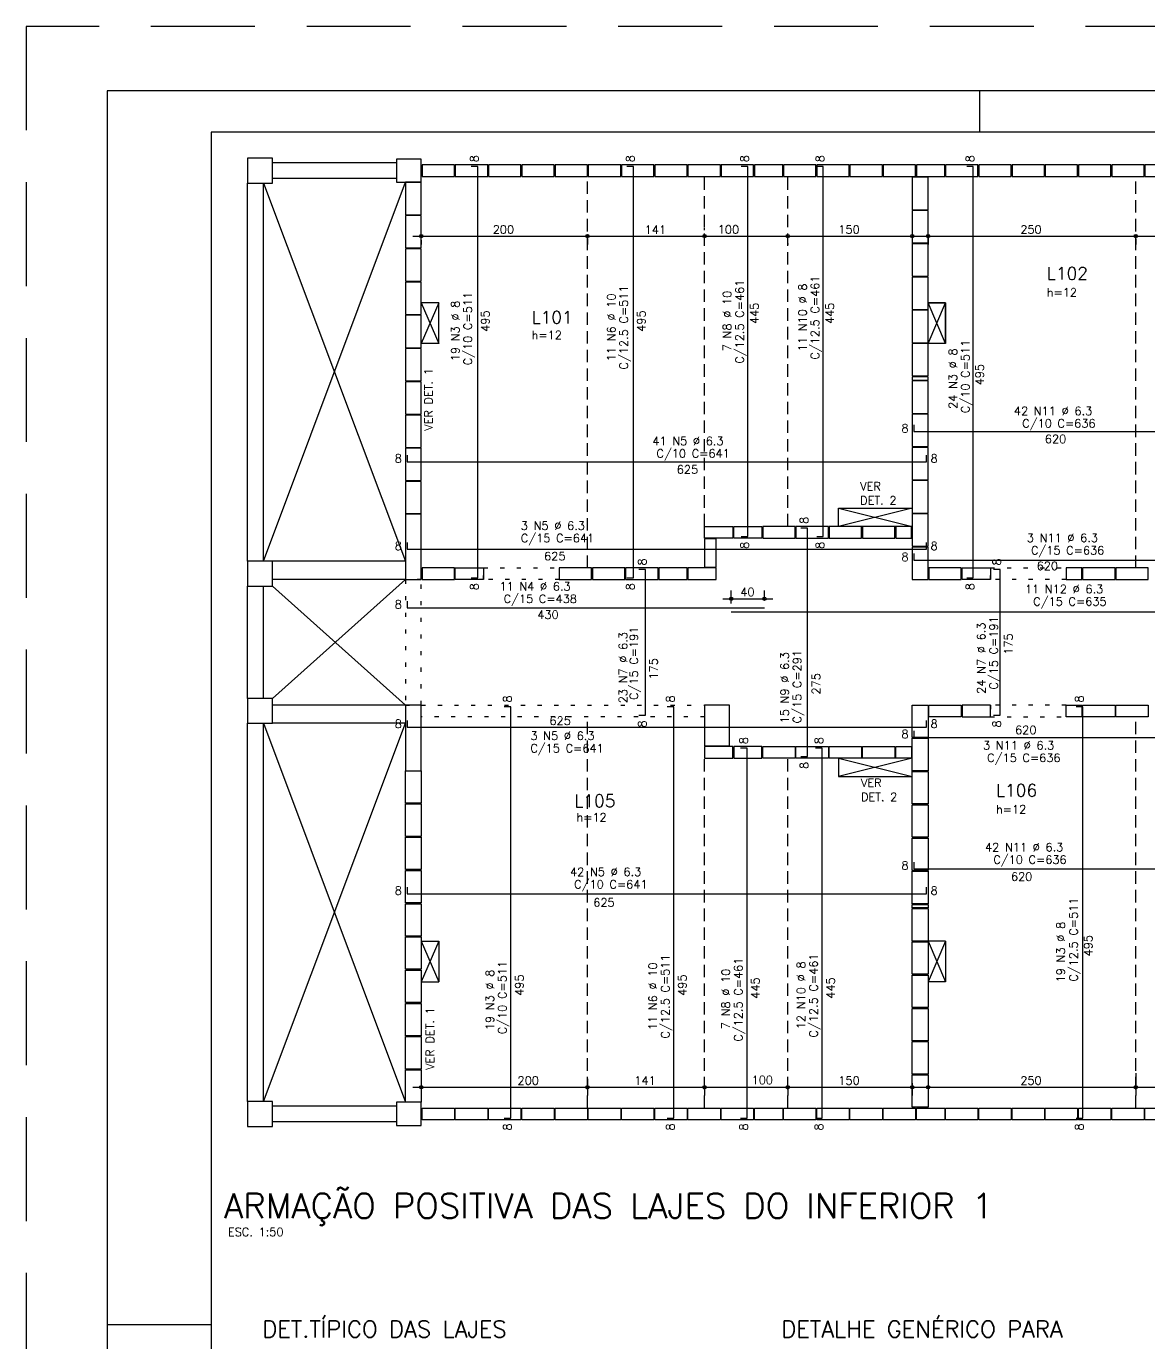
# Model space of a CAD drawing. Extents: x -1.9 to 86, y -1.6 to 60.9.
# Drawn here: x -1.95 to 25.07, y 29.27 to 60.95 of the extents above; entities that cross this region are included whole.
import ezdxf

# ---------------------------------------------------------------- set-up
doc = ezdxf.new("R2010")
doc.units = 0
doc.header["$MEASUREMENT"] = 0
for name, pattern in [('ESTILO_TQS_0001', [0.45, 0.3, -0.15]), ('ESTILO_TQS_0002', [0.4, 0.1, -0.3]), ('HIDDEN', [0.375, 0.25, -0.125])]:
    doc.linetypes.add(name, pattern=pattern)
doc.layers.get('0').update_dxf_attribs({"linetype": 'CONTINUOUS'})
doc.layers.get('Defpoints').update_dxf_attribs({"linetype": 'CONTINUOUS'})
for name, color, linetype in [('ARQ_FOLHA', 7, 'CONTINUOUS'), ('PENA_01', 1, 'CONTINUOUS'), ('PENA_02', 2, 'CONTINUOUS'), ('PENA_03', 3, 'CONTINUOUS'), ('PENA_05', 5, 'CONTINUOUS'), ('PENA_06', 6, 'CONTINUOUS')]:
    doc.layers.add(name, color=color, linetype=linetype)
doc.styles.get("Standard").update_dxf_attribs({"font": 'ROMANS.SHX'})

# ---------------------------------------------------------------- blocks, each defined once
blk = doc.blocks.new('FOLHA A1 - 841 X 594')
at = {"layer": 'ARQ_FOLHA', "color": 1}
for p, q in [((-631, 584), (-631, 594)), ((-816, 297), (-841, 297))]:
    blk.add_line(p, q, dxfattribs=at)
for points in [[(-841, 0), (0, 0), (0, 594), (-841, 594)], [(-816, 10), (-10, 10), (-10, 584), (-816, 584)]]:
    blk.add_lwpolyline(points, close=True, dxfattribs=at)
at = {"layer": 'Defpoints', "color": 8, "linetype": 'HIDDEN', "ltscale": 100}
blk.add_lwpolyline([(-860.5, 609.5), (-860.5, -15.5), (19.5, -15.5), (19.5, 609.5)], close=True, dxfattribs=at)
blk = doc.blocks.new('*U24')
blk.add_blockref('FOLHA A1 - 841 X 594', (0, 0))

msp = doc.modelspace()

# ---------------------------------------------------------------- linework, layer by layer
at = {"layer": 'PENA_01', "linetype": 'ESTILO_TQS_0001'}
for p, q in [((11.557, 47.914), (11.557, 57.334)), ((14.377, 48.914), (14.377, 57.334)), ((16.377, 48.914), (16.377, 57.334)), ((24.757, 47.914), (24.757, 57.334)), ((11.557, 34.914), (11.557, 44.334)), ((24.757, 34.914), (24.757, 44.334)), ((14.377, 34.914), (14.377, 43.334)), ((16.377, 34.914), (16.377, 43.334))]:
    msp.add_line(p, q, dxfattribs=at)
at = {"layer": 'PENA_01', "linetype": 'Continuous'}
for p, q in [((14.377, 56.043), (14.377, 56.098)), ((14.377, 56.043), (14.377, 56.098)), ((7.357, 55.898), (11.757, 55.898)), ((7.557, 55.804), (7.557, 55.698)), ((11.357, 55.898), (14.577, 55.898)), ((11.557, 55.841), (11.557, 55.698)), ((11.557, 55.841), (11.557, 55.698)), ((14.177, 55.898), (16.577, 55.898)), ((16.177, 55.898), (19.577, 55.898)), ((19.377, 55.924), (19.377, 55.698)), ((19.557, 55.898), (24.957, 55.898)), ((19.757, 55.924), (19.757, 55.698)), ((24.557, 55.898), (26.777, 55.898)), ((24.757, 55.833), (24.757, 55.698)), ((24.757, 55.833), (24.757, 55.698)), ((16.377, 55.722), (16.377, 55.698)), ((16.377, 55.722), (16.377, 55.698)), ((7.977, 54.294), (7.557, 54.294)), ((7.557, 54.294), (7.977, 53.314)), ((7.977, 54.294), (7.557, 53.314)), ((7.977, 53.314), (7.977, 54.294)), ((20.177, 53.314), (19.757, 54.294)), ((19.757, 53.314), (20.177, 54.294)), ((20.177, 53.314), (19.757, 54.294)), ((19.757, 53.314), (20.177, 54.294)), ((20.177, 53.314), (19.757, 54.294)), ((19.757, 53.314), (20.177, 54.294)), ((20.177, 54.294), (19.757, 54.294)), ((20.177, 53.314), (20.177, 54.294)), ((7.977, 53.314), (7.557, 53.314)), ((19.377, 49.354), (17.597, 48.914)), ((17.597, 49.354), (19.377, 48.914)), ((15.017, 47.056), (15.017, 47.373)), ((15.817, 47.156), (15.817, 47.373)), ((14.817, 47.173), (16.017, 47.173)), ((19.377, 43.334), (17.597, 42.894)), ((17.597, 43.334), (19.377, 42.894)), ((7.557, 38.934), (7.977, 37.954)), ((7.977, 38.934), (7.557, 37.954)), ((7.977, 38.934), (7.977, 37.954)), ((20.177, 38.934), (19.757, 38.934)), ((19.757, 38.934), (20.177, 37.954)), ((20.177, 38.934), (19.757, 37.954)), ((20.177, 38.934), (20.177, 37.954)), ((20.177, 37.954), (19.757, 37.954)), ((7.557, 35.654), (7.557, 35.218)), ((11.557, 35.615), (11.557, 35.218)), ((11.557, 35.615), (11.557, 35.218)), ((19.377, 35.514), (19.377, 35.218)), ((19.757, 35.534), (19.757, 35.218)), ((24.757, 35.755), (24.757, 35.218)), ((24.757, 35.755), (24.757, 35.218)), ((7.357, 35.418), (11.757, 35.418)), ((11.357, 35.418), (14.577, 35.418)), ((14.177, 35.418), (16.577, 35.418)), ((14.377, 35.417), (14.377, 35.218)), ((14.377, 35.417), (14.377, 35.218)), ((16.177, 35.418), (19.577, 35.418)), ((16.377, 35.385), (16.377, 35.218)), ((16.377, 35.385), (16.377, 35.218)), ((19.557, 35.418), (24.957, 35.418)), ((24.557, 35.418), (26.777, 35.418))]:
    msp.add_line(p, q, dxfattribs=at)
for points in [[(7.577, 57.334), (8.357, 57.334), (8.357, 57.614), (7.577, 57.614), (7.577, 57.334)], [(8.377, 57.334), (9.157, 57.334), (9.157, 57.614), (8.377, 57.614), (8.377, 57.334)], [(9.177, 57.334), (9.957, 57.334), (9.957, 57.614), (9.177, 57.614), (9.177, 57.334)], [(9.977, 57.334), (10.757, 57.334), (10.757, 57.614), (9.977, 57.614), (9.977, 57.334)], [(10.777, 57.334), (11.557, 57.334), (11.557, 57.614), (10.777, 57.614), (10.777, 57.334)], [(11.577, 57.334), (12.357, 57.334), (12.357, 57.614), (11.577, 57.614), (11.577, 57.334)], [(12.377, 57.334), (13.157, 57.334), (13.157, 57.614), (12.377, 57.614), (12.377, 57.334)], [(13.177, 57.334), (13.957, 57.334), (13.957, 57.614), (13.177, 57.614), (13.177, 57.334)], [(13.977, 57.334), (14.757, 57.334), (14.757, 57.614), (13.977, 57.614), (13.977, 57.334)], [(14.777, 57.334), (15.557, 57.334), (15.557, 57.614), (14.777, 57.614), (14.777, 57.334)], [(15.577, 57.334), (16.257, 57.334), (16.257, 57.614), (15.577, 57.614), (15.577, 57.334)], [(16.277, 57.334), (17.057, 57.334), (17.057, 57.614), (16.277, 57.614), (16.277, 57.334)], [(17.077, 57.334), (17.857, 57.334), (17.857, 57.614), (17.077, 57.614), (17.077, 57.334)], [(17.877, 57.334), (18.657, 57.334), (18.657, 57.614), (17.877, 57.614), (17.877, 57.334)], [(18.677, 57.334), (19.457, 57.334), (19.457, 57.614), (18.677, 57.614), (18.677, 57.334)], [(19.477, 57.334), (20.157, 57.334), (20.157, 57.614), (19.477, 57.614), (19.477, 57.334)], [(20.177, 57.334), (20.957, 57.334), (20.957, 57.614), (20.177, 57.614), (20.177, 57.334)], [(20.977, 57.334), (21.757, 57.334), (21.757, 57.614), (20.977, 57.614), (20.977, 57.334)], [(21.777, 57.334), (22.557, 57.334), (22.557, 57.614), (21.777, 57.614), (21.777, 57.334)], [(22.577, 57.334), (23.357, 57.334), (23.357, 57.614), (22.577, 57.614), (22.577, 57.334)], [(23.377, 57.334), (24.157, 57.334), (24.157, 57.614), (23.377, 57.614), (23.377, 57.334)], [(24.177, 57.334), (24.957, 57.334), (24.957, 57.614), (24.177, 57.614), (24.177, 57.334)], [(24.977, 57.334), (25.757, 57.334), (25.757, 57.614), (24.977, 57.614), (24.977, 57.334)], [(7.177, 57.194), (7.177, 56.414), (7.557, 56.414), (7.557, 57.194), (7.177, 57.194)], [(19.377, 57.314), (19.377, 56.534), (19.757, 56.534), (19.757, 57.314), (19.377, 57.314)], [(7.177, 56.394), (7.177, 55.614), (7.557, 55.614), (7.557, 56.394), (7.177, 56.394)], [(19.377, 56.514), (19.377, 55.734), (19.757, 55.734), (19.757, 56.514), (19.377, 56.514)], [(7.177, 55.594), (7.177, 54.814), (7.557, 54.814), (7.557, 55.594), (7.177, 55.594)], [(19.377, 55.714), (19.377, 54.934), (19.757, 54.934), (19.757, 55.714), (19.377, 55.714)], [(19.377, 54.914), (19.377, 54.134), (19.757, 54.134), (19.757, 54.914), (19.377, 54.914)], [(7.177, 54.794), (7.177, 54.014), (7.557, 54.014), (7.557, 54.794), (7.177, 54.794)], [(19.757, 53.314), (19.757, 54.294), (20.177, 54.294), (20.177, 53.314), (19.757, 53.314)], [(7.177, 53.994), (7.177, 53.214), (7.557, 53.214), (7.557, 53.994), (7.177, 53.994)], [(19.377, 54.114), (19.377, 53.334), (19.757, 53.334), (19.757, 54.114), (19.377, 54.114)], [(19.377, 53.314), (19.377, 52.534), (19.757, 52.534), (19.757, 53.314), (19.377, 53.314)], [(7.177, 53.194), (7.177, 52.414), (7.557, 52.414), (7.557, 53.194), (7.177, 53.194)], [(7.177, 52.394), (7.177, 51.614), (7.557, 51.614), (7.557, 52.394), (7.177, 52.394)], [(19.757, 52.434), (19.757, 52.514), (19.377, 52.514), (19.377, 52.434), (19.757, 52.434)], [(19.377, 52.414), (19.377, 51.634), (19.757, 51.634), (19.757, 52.414), (19.377, 52.414)], [(7.177, 51.594), (7.177, 50.814), (7.557, 50.814), (7.557, 51.594), (7.177, 51.594)], [(19.377, 51.614), (19.377, 50.834), (19.757, 50.834), (19.757, 51.614), (19.377, 51.614)], [(7.177, 50.794), (7.177, 50.014), (7.557, 50.014), (7.557, 50.794), (7.177, 50.794)], [(19.377, 50.814), (19.377, 50.034), (19.757, 50.034), (19.757, 50.814), (19.377, 50.814)], [(7.177, 49.994), (7.177, 49.214), (7.557, 49.214), (7.557, 49.994), (7.177, 49.994)], [(19.377, 50.014), (19.377, 49.234), (19.757, 49.234), (19.757, 50.014), (19.377, 50.014)], [(17.597, 48.914), (17.597, 49.354), (19.377, 49.354), (19.377, 48.914), (17.597, 48.914)], [(19.377, 49.214), (19.377, 48.434), (19.757, 48.434), (19.757, 49.214), (19.377, 49.214)], [(14.377, 48.914), (15.057, 48.914), (15.057, 48.634), (14.377, 48.634), (14.377, 48.914)], [(15.077, 48.914), (15.757, 48.914), (15.757, 48.634), (15.077, 48.634), (15.077, 48.914)], [(16.557, 48.914), (15.777, 48.914), (15.777, 48.634), (16.557, 48.634), (16.557, 48.914)], [(17.357, 48.914), (16.577, 48.914), (16.577, 48.634), (17.357, 48.634), (17.357, 48.914)], [(18.157, 48.914), (17.377, 48.914), (17.377, 48.634), (18.157, 48.634), (18.157, 48.914)], [(18.957, 48.914), (18.177, 48.914), (18.177, 48.634), (18.957, 48.634), (18.957, 48.914)], [(18.977, 48.634), (19.357, 48.634), (19.357, 48.914), (18.977, 48.914), (18.977, 48.634)], [(14.377, 48.614), (14.377, 47.934), (14.657, 47.934), (14.657, 48.614), (14.377, 48.614)], [(19.377, 48.414), (19.377, 47.634), (19.757, 47.634), (19.757, 48.414), (19.377, 48.414)], [(8.357, 47.914), (7.577, 47.914), (7.577, 47.634), (8.357, 47.634), (8.357, 47.914)], [(8.377, 47.914), (9.057, 47.914), (9.057, 47.634), (8.377, 47.634), (8.377, 47.914)], [(11.657, 47.914), (10.877, 47.914), (10.877, 47.634), (11.657, 47.634), (11.657, 47.914)], [(12.457, 47.914), (11.677, 47.914), (11.677, 47.634), (12.457, 47.634), (12.457, 47.914)], [(13.257, 47.914), (12.477, 47.914), (12.477, 47.634), (13.257, 47.634), (13.257, 47.914)], [(13.957, 47.914), (13.277, 47.914), (13.277, 47.634), (13.957, 47.634), (13.957, 47.914)], [(14.657, 47.914), (13.977, 47.914), (13.977, 47.634), (14.657, 47.634), (14.657, 47.914)], [(20.557, 47.914), (19.777, 47.914), (19.777, 47.634), (20.557, 47.634), (20.557, 47.914)], [(20.577, 47.914), (21.257, 47.914), (21.257, 47.634), (20.577, 47.634), (20.577, 47.914)], [(23.077, 47.634), (23.457, 47.634), (23.457, 47.914), (23.077, 47.914), (23.077, 47.634)], [(24.257, 47.914), (23.477, 47.914), (23.477, 47.634), (24.257, 47.634), (24.257, 47.914)], [(25.057, 47.914), (24.277, 47.914), (24.277, 47.634), (25.057, 47.634), (25.057, 47.914)], [(19.377, 43.834), (19.377, 44.614), (19.757, 44.614), (19.757, 43.834), (19.377, 43.834)], [(20.557, 44.334), (19.777, 44.334), (19.777, 44.614), (20.557, 44.614), (20.557, 44.334)], [(20.577, 44.334), (21.257, 44.334), (21.257, 44.614), (20.577, 44.614), (20.577, 44.334)], [(23.077, 44.614), (23.457, 44.614), (23.457, 44.334), (23.077, 44.334), (23.077, 44.614)], [(24.257, 44.334), (23.477, 44.334), (23.477, 44.614), (24.257, 44.614), (24.257, 44.334)], [(25.057, 44.334), (24.277, 44.334), (24.277, 44.614), (25.057, 44.614), (25.057, 44.334)], [(19.377, 43.034), (19.377, 43.814), (19.757, 43.814), (19.757, 43.034), (19.377, 43.034)], [(14.377, 43.334), (15.057, 43.334), (15.057, 43.614), (14.377, 43.614), (14.377, 43.334)], [(15.077, 43.334), (15.757, 43.334), (15.757, 43.614), (15.077, 43.614), (15.077, 43.334)], [(16.557, 43.334), (15.777, 43.334), (15.777, 43.614), (16.557, 43.614), (16.557, 43.334)], [(17.357, 43.334), (16.577, 43.334), (16.577, 43.614), (17.357, 43.614), (17.357, 43.334)], [(18.157, 43.334), (17.377, 43.334), (17.377, 43.614), (18.157, 43.614), (18.157, 43.334)], [(18.957, 43.334), (18.177, 43.334), (18.177, 43.614), (18.957, 43.614), (18.957, 43.334)], [(18.977, 43.614), (19.357, 43.614), (19.357, 43.334), (18.977, 43.334), (18.977, 43.614)], [(17.597, 43.334), (17.597, 42.894), (19.377, 42.894), (19.377, 43.334), (17.597, 43.334)], [(7.177, 42.254), (7.177, 43.034), (7.557, 43.034), (7.557, 42.254), (7.177, 42.254)], [(19.377, 42.234), (19.377, 43.014), (19.757, 43.014), (19.757, 42.234), (19.377, 42.234)], [(7.177, 41.454), (7.177, 42.234), (7.557, 42.234), (7.557, 41.454), (7.177, 41.454)], [(19.377, 41.434), (19.377, 42.214), (19.757, 42.214), (19.757, 41.434), (19.377, 41.434)], [(7.177, 40.654), (7.177, 41.434), (7.557, 41.434), (7.557, 40.654), (7.177, 40.654)], [(19.377, 40.634), (19.377, 41.414), (19.757, 41.414), (19.757, 40.634), (19.377, 40.634)], [(7.177, 39.854), (7.177, 40.634), (7.557, 40.634), (7.557, 39.854), (7.177, 39.854)], [(19.377, 39.834), (19.377, 40.614), (19.757, 40.614), (19.757, 39.834), (19.377, 39.834)], [(7.177, 39.054), (7.177, 39.834), (7.557, 39.834), (7.557, 39.054), (7.177, 39.054)], [(19.757, 39.814), (19.757, 39.734), (19.377, 39.734), (19.377, 39.814), (19.757, 39.814)], [(19.377, 38.934), (19.377, 39.714), (19.757, 39.714), (19.757, 38.934), (19.377, 38.934)], [(7.177, 38.254), (7.177, 39.034), (7.557, 39.034), (7.557, 38.254), (7.177, 38.254)], [(7.557, 38.934), (7.977, 38.934)], [(19.377, 38.134), (19.377, 38.914), (19.757, 38.914), (19.757, 38.134), (19.377, 38.134)], [(7.177, 37.454), (7.177, 38.234), (7.557, 38.234), (7.557, 37.454), (7.177, 37.454)], [(19.377, 37.334), (19.377, 38.114), (19.757, 38.114), (19.757, 37.334), (19.377, 37.334)], [(7.557, 37.954), (7.977, 37.954)], [(7.177, 36.654), (7.177, 37.434), (7.557, 37.434), (7.557, 36.654), (7.177, 36.654)], [(19.377, 36.534), (19.377, 37.314), (19.757, 37.314), (19.757, 36.534), (19.377, 36.534)], [(7.177, 35.854), (7.177, 36.634), (7.557, 36.634), (7.557, 35.854), (7.177, 35.854)], [(19.377, 35.734), (19.377, 36.514), (19.757, 36.514), (19.757, 35.734), (19.377, 35.734)], [(7.177, 35.054), (7.177, 35.834), (7.557, 35.834), (7.557, 35.054), (7.177, 35.054)], [(19.377, 34.934), (19.377, 35.714), (19.757, 35.714), (19.757, 34.934), (19.377, 34.934)], [(7.577, 34.914), (8.357, 34.914), (8.357, 34.634), (7.577, 34.634), (7.577, 34.914)], [(8.377, 34.914), (9.157, 34.914), (9.157, 34.634), (8.377, 34.634), (8.377, 34.914)], [(9.177, 34.914), (9.957, 34.914), (9.957, 34.634), (9.177, 34.634), (9.177, 34.914)], [(9.977, 34.914), (10.757, 34.914), (10.757, 34.634), (9.977, 34.634), (9.977, 34.914)], [(10.777, 34.914), (11.557, 34.914), (11.557, 34.634), (10.777, 34.634), (10.777, 34.914)], [(11.577, 34.914), (12.357, 34.914), (12.357, 34.634), (11.577, 34.634), (11.577, 34.914)], [(12.377, 34.914), (13.157, 34.914), (13.157, 34.634), (12.377, 34.634), (12.377, 34.914)], [(13.177, 34.914), (13.957, 34.914), (13.957, 34.634), (13.177, 34.634), (13.177, 34.914)], [(13.977, 34.914), (14.757, 34.914), (14.757, 34.634), (13.977, 34.634), (13.977, 34.914)], [(14.777, 34.914), (15.557, 34.914), (15.557, 34.634), (14.777, 34.634), (14.777, 34.914)], [(15.577, 34.914), (16.257, 34.914), (16.257, 34.634), (15.577, 34.634), (15.577, 34.914)], [(16.277, 34.914), (17.057, 34.914), (17.057, 34.634), (16.277, 34.634), (16.277, 34.914)], [(17.077, 34.914), (17.857, 34.914), (17.857, 34.634), (17.077, 34.634), (17.077, 34.914)], [(17.877, 34.914), (18.657, 34.914), (18.657, 34.634), (17.877, 34.634), (17.877, 34.914)], [(18.677, 34.914), (19.457, 34.914), (19.457, 34.634), (18.677, 34.634), (18.677, 34.914)], [(19.477, 34.914), (20.157, 34.914), (20.157, 34.634), (19.477, 34.634), (19.477, 34.914)], [(20.177, 34.914), (20.957, 34.914), (20.957, 34.634), (20.177, 34.634), (20.177, 34.914)], [(20.977, 34.914), (21.757, 34.914), (21.757, 34.634), (20.977, 34.634), (20.977, 34.914)], [(21.777, 34.914), (22.557, 34.914), (22.557, 34.634), (21.777, 34.634), (21.777, 34.914)], [(22.577, 34.914), (23.357, 34.914), (23.357, 34.634), (22.577, 34.634), (22.577, 34.914)], [(23.377, 34.914), (24.157, 34.914), (24.157, 34.634), (23.377, 34.634), (23.377, 34.914)], [(24.177, 34.914), (24.957, 34.914), (24.957, 34.634), (24.177, 34.634), (24.177, 34.914)], [(24.977, 34.914), (25.757, 34.914), (25.757, 34.634), (24.977, 34.634), (24.977, 34.914)]]:
    msp.add_lwpolyline(points, dxfattribs=at)
at = {"layer": 'PENA_02', "linetype": 'Continuous'}
for points in [[(3.377, 57.174), (3.977, 57.174), (3.977, 57.774), (3.377, 57.774), (3.377, 57.174)], [(6.957, 57.194), (7.557, 57.194), (7.557, 57.754), (6.957, 57.754), (6.957, 57.194)], [(7.177, 47.634), (7.557, 47.634), (7.557, 49.214), (7.177, 49.214), (7.177, 47.634)], [(3.377, 47.474), (3.977, 47.474), (3.977, 48.074), (3.377, 48.074), (3.377, 47.474)], [(3.377, 44.174), (3.977, 44.174), (3.977, 44.774), (3.377, 44.774), (3.377, 44.174)], [(7.177, 43.034), (7.557, 43.034), (7.557, 44.614), (7.177, 44.614), (7.177, 43.034)], [(14.377, 43.634), (14.977, 43.634), (14.977, 44.614), (14.377, 44.614), (14.377, 43.634)], [(3.377, 34.474), (3.977, 34.474), (3.977, 35.074), (3.377, 35.074), (3.377, 34.474)], [(6.957, 34.494), (7.557, 34.494), (7.557, 35.054), (6.957, 35.054), (6.957, 34.494)]]:
    msp.add_lwpolyline(points, dxfattribs=at)
for centre, radius in [((7.557, 55.898), 0.04), ((7.557, 55.898), 0.02), ((11.557, 55.898), 0.04), ((11.557, 55.898), 0.04), ((11.557, 55.898), 0.02), ((11.557, 55.898), 0.02), ((14.377, 55.898), 0.04), ((14.377, 55.898), 0.04), ((14.377, 55.898), 0.02), ((14.377, 55.898), 0.02), ((16.377, 55.898), 0.04), ((16.377, 55.898), 0.04), ((16.377, 55.898), 0.02), ((16.377, 55.898), 0.02), ((19.377, 55.898), 0.04), ((19.377, 55.898), 0.02), ((19.757, 55.898), 0.04), ((19.757, 55.898), 0.02), ((24.757, 55.898), 0.04), ((24.757, 55.898), 0.04), ((24.757, 55.898), 0.02), ((24.757, 55.898), 0.02), ((15.017, 47.173), 0.04), ((15.817, 47.173), 0.04), ((15.017, 47.173), 0.02), ((15.817, 47.173), 0.02), ((7.557, 35.418), 0.04), ((7.557, 35.418), 0.02), ((11.557, 35.418), 0.04), ((11.557, 35.418), 0.04), ((11.557, 35.418), 0.02), ((11.557, 35.418), 0.02), ((14.377, 35.418), 0.04), ((14.377, 35.418), 0.04), ((14.377, 35.418), 0.02), ((14.377, 35.418), 0.02), ((16.377, 35.418), 0.04), ((16.377, 35.418), 0.04), ((16.377, 35.418), 0.02), ((16.377, 35.418), 0.02), ((19.377, 35.418), 0.04), ((19.377, 35.418), 0.02), ((19.757, 35.418), 0.04), ((19.757, 35.418), 0.02), ((24.757, 35.418), 0.04), ((24.757, 35.418), 0.04), ((24.757, 35.418), 0.02), ((24.757, 35.418), 0.02)]:
    msp.add_circle(centre, radius, dxfattribs=at)
at = {"layer": 'PENA_03', "linetype": 'Continuous'}
for p, q in [((19.377, 56.124), (19.377, 56.124)), ((19.757, 56.124), (19.757, 56.124)), ((7.557, 56.004), (7.557, 56.004)), ((11.557, 56.041), (11.557, 56.041)), ((11.557, 56.041), (11.557, 56.041)), ((14.377, 55.843), (14.377, 55.843)), ((14.377, 55.843), (14.377, 55.843)), ((16.377, 55.922), (16.377, 55.922)), ((16.377, 55.922), (16.377, 55.922)), ((24.757, 56.033), (24.757, 56.033)), ((24.757, 56.033), (24.757, 56.033)), ((15.817, 46.956), (15.817, 46.956)), ((15.017, 46.856), (15.017, 46.856)), ((7.557, 35.854), (7.557, 35.854)), ((11.557, 35.815), (11.557, 35.815)), ((11.557, 35.815), (11.557, 35.815)), ((24.757, 35.955), (24.757, 35.955)), ((24.757, 35.955), (24.757, 35.955)), ((14.377, 35.617), (14.377, 35.617)), ((14.377, 35.617), (14.377, 35.617)), ((16.377, 35.585), (16.377, 35.585)), ((16.377, 35.585), (16.377, 35.585)), ((19.377, 35.714), (19.377, 35.714)), ((19.757, 35.734), (19.757, 35.734))]:
    msp.add_line(p, q, dxfattribs=at)
for points in [[(6.957, 57.664), (3.977, 57.664)], [(3.377, 48.074), (3.377, 57.174)], [(3.757, 48.074), (7.177, 57.194)], [(3.757, 57.174), (7.177, 48.074)], [(3.757, 48.074), (3.757, 57.174)], [(6.957, 57.284), (3.977, 57.284)], [(7.177, 48.074), (3.977, 48.074)], [(3.977, 44.774), (7.177, 47.634)], [(7.177, 47.634), (3.977, 47.634)], [(3.377, 44.774), (3.377, 47.474)], [(3.757, 44.774), (3.757, 47.474)], [(3.977, 47.474), (7.177, 44.614)], [(7.177, 44.614), (3.977, 44.614)], [(3.377, 35.074), (3.377, 44.174)], [(3.757, 35.074), (7.177, 44.174)], [(3.757, 44.174), (7.177, 35.054)], [(3.757, 35.074), (3.757, 44.174)], [(7.177, 44.174), (3.977, 44.174)], [(6.957, 34.964), (3.977, 34.964)], [(6.957, 34.584), (3.977, 34.584)]]:
    msp.add_lwpolyline(points, dxfattribs=at)
at = {"layer": 'PENA_03', "linetype": 'ESTILO_TQS_0002'}
for points in [[(9.057, 47.914), (10.877, 47.914), (10.877, 47.634), (9.057, 47.634), (9.057, 47.914)], [(21.257, 47.914), (23.077, 47.914), (23.077, 47.634), (21.257, 47.634), (21.257, 47.914)], [(7.177, 44.614), (7.557, 44.614), (7.557, 47.634), (7.177, 47.634), (7.177, 44.614)], [(7.557, 44.614), (14.377, 44.614), (14.377, 44.334), (7.557, 44.334), (7.557, 44.614)], [(21.257, 44.334), (23.077, 44.334), (23.077, 44.614), (21.257, 44.614), (21.257, 44.334)]]:
    msp.add_lwpolyline(points, dxfattribs=at)
at = {"layer": 'PENA_05', "linetype": 'Continuous'}
for p, q in [((8.915, 57.574), (8.755, 57.574)), ((8.915, 47.674), (8.915, 57.574)), ((12.669, 57.574), (12.509, 57.574)), ((12.669, 47.674), (12.669, 57.574)), ((15.42, 57.574), (15.26, 57.574)), ((15.42, 48.674), (15.42, 57.574)), ((17.235, 57.574), (17.075, 57.574)), ((17.235, 48.674), (17.235, 57.574)), ((20.846, 57.574), (20.686, 57.574)), ((20.846, 47.674), (20.846, 57.574)), ((19.417, 51.354), (19.417, 51.194)), ((19.417, 51.194), (31.817, 51.194)), ((7.217, 50.629), (7.217, 50.469)), ((7.217, 50.469), (19.717, 50.469)), ((19.717, 50.469), (19.717, 50.629)), ((16.853, 48.874), (16.693, 48.874)), ((16.853, 43.374), (16.853, 48.874)), ((7.217, 48.525), (7.217, 48.365)), ((15.26, 48.674), (15.42, 48.674)), ((17.075, 48.674), (17.235, 48.674)), ((19.717, 48.365), (19.717, 48.525)), ((7.217, 48.365), (19.717, 48.365)), ((19.417, 48.259), (19.417, 48.099)), ((12.957, 47.874), (12.797, 47.874)), ((12.957, 44.374), (12.957, 47.874)), ((19.417, 48.099), (31.817, 48.099)), ((21.491, 47.874), (21.331, 47.874)), ((21.491, 44.374), (21.491, 47.874)), ((8.755, 47.674), (8.915, 47.674)), ((12.509, 47.674), (12.669, 47.674)), ((20.686, 47.674), (20.846, 47.674)), ((7.217, 47.116), (7.217, 46.956)), ((7.217, 46.956), (15.817, 46.956)), ((15.017, 46.856), (27.717, 46.856)), ((9.712, 44.574), (9.552, 44.574)), ((9.712, 34.674), (9.712, 44.574)), ((12.797, 44.374), (12.957, 44.374)), ((13.634, 44.574), (13.474, 44.574)), ((13.634, 34.674), (13.634, 44.574)), ((21.331, 44.374), (21.491, 44.374)), ((23.478, 44.574), (23.318, 44.574)), ((23.478, 34.674), (23.478, 44.574)), ((7.217, 44.243), (7.217, 44.083)), ((7.217, 44.083), (19.717, 44.083)), ((19.717, 44.083), (19.717, 44.243)), ((19.417, 43.996), (19.417, 43.836)), ((19.417, 43.836), (31.817, 43.836)), ((15.399, 43.574), (15.239, 43.574)), ((15.399, 34.674), (15.399, 43.574)), ((17.21, 43.574), (17.05, 43.574)), ((17.21, 34.674), (17.21, 43.574)), ((16.693, 43.374), (16.853, 43.374)), ((19.417, 40.833), (19.417, 40.673)), ((19.417, 40.673), (31.817, 40.673)), ((7.217, 40.23), (7.217, 40.07)), ((7.217, 40.07), (19.717, 40.07)), ((19.717, 40.07), (19.717, 40.23)), ((9.552, 34.674), (9.712, 34.674)), ((13.474, 34.674), (13.634, 34.674)), ((15.239, 34.674), (15.399, 34.674)), ((17.05, 34.674), (17.21, 34.674)), ((23.318, 34.674), (23.478, 34.674))]:
    msp.add_line(p, q, dxfattribs=at)

# ---------------------------------------------------------------- block references
at = {"xscale": 0.09999999999999938, "yscale": 0.09999999999999938, "zscale": 0.09999999999999938}
msp.add_blockref('*U24', (84.1, -0.003), dxfattribs=at)

# ---------------------------------------------------------------- texts
at = {"layer": 'PENA_03', "linetype": 'Continuous'}
for s, p in [('8', (8.935, 57.674)), ('8', (12.689, 57.674)), ('8', (15.44, 57.674)), ('8', (17.255, 57.674)), ('8', (20.866, 57.674)), ('C/12.5 C=461', (17.135, 52.928)), ('11 N6 %%c 10', (12.231, 52.889)), ('C/12.5 C=511', (12.531, 52.689)), ('7 N8 %%c 10', (15.02, 53.128)), ('C/12.5 C=461', (15.32, 52.828)), ('11 N10 %%c 8', (16.835, 53.128)), ('19 N3 %%c 8', (8.477, 52.889)), ('C/10 C=511', (8.777, 52.789)), ('445', (15.676, 53.783)), ('445', (17.491, 53.783)), ('495', (9.198, 53.595)), ('495', (12.953, 53.595)), ('C/10 C=511', (20.753, 51.639)), ('24 N3 %%c 8', (20.453, 51.739)), ('VER DET. 1', (7.831, 51.214)), ('495', (21.097, 52.307)), ('8', (16.873, 48.974)), ('8', (15.44, 48.374)), ('8', (17.255, 48.374)), ('8', (12.977, 47.974)), ('8', (21.511, 47.974)), ('8', (8.935, 47.374)), ('8', (12.689, 47.374)), ('8', (20.866, 47.374)), ('24 N7 %%c 6.3', (21.136, 44.884)), ('C/15 C=191', (21.436, 44.984)), ('23 N7 %%c 6.3', (12.515, 44.657)), ('C/15 C=191', (12.774, 44.736)), ('175', (21.791, 45.824)), ('175', (13.248, 45.227)), ('15 N9 %%c 6.3', (16.404, 44.172)), ('C/15 C=291', (16.704, 44.172)), ('275', (17.16, 44.866)), ('8', (9.732, 44.674)), ('8', (13.654, 44.674)), ('8', (23.498, 44.674)), ('8', (12.977, 44.074)), ('8', (21.511, 44.074)), ('8', (15.419, 43.674)), ('8', (17.23, 43.674)), ('8', (16.873, 43.074)), ('C/12.5 C=511', (23.358, 37.958)), ('19 N3 %%c 8', (23.05, 37.939)), ('495', (23.712, 38.565)), ('C/10 C=511', (9.608, 36.69)), ('11 N6 %%c 10', (13.23, 36.79)), ('C/12.5 C=511', (13.53, 36.59)), ('C/12.5 C=461', (15.288, 36.513)), ('12 N10 %%c 8', (16.799, 36.813)), ('C/12.5 C=461', (17.099, 36.613)), ('19 N3 %%c 8', (9.308, 36.79)), ('495', (10.019, 37.615)), ('495', (13.941, 37.615)), ('7 N8 %%c 10', (14.988, 36.813)), ('445', (15.699, 37.546)), ('445', (17.51, 37.546)), ('VER DET. 1', (7.865, 35.833)), ('8', (9.732, 34.374)), ('8', (13.654, 34.374)), ('8', (15.419, 34.374)), ('8', (17.23, 34.374)), ('8', (23.498, 34.374))]:
    msp.add_text(s, height=0.2, rotation=90, dxfattribs=at).set_placement(p)
for s, height, p in [('200', 0.2, (9.277, 55.958)), ('141', 0.2, (12.934, 55.951)), ('100', 0.2, (14.694, 55.959)), ('150', 0.2, (17.597, 55.958)), ('250', 0.2, (21.977, 55.958)), ('L102', 0.3, (22.614, 54.852)), ('h=12', 0.2, (22.614, 54.444)), ('L101', 0.3, (10.213, 53.794)), ('h=12', 0.2, (10.213, 53.418)), ('42 N11 %%c 6.3', 0.2, (21.823, 51.592)), ('8', 0.2, (19.117, 51.174)), ('C/10 C=636', 0.2, (22.023, 51.292)), ('41 N5 %%c 6.3', 0.2, (13.119, 50.869)), ('620', 0.2, (22.568, 50.916)), ('C/10 C=641', 0.2, (13.219, 50.569)), ('8', 0.2, (6.917, 50.449)), ('625', 0.2, (13.707, 50.183)), ('8', 0.2, (19.817, 50.449)), ('VER ', 0.2, (18.122, 49.778)), ('DET. 2', 0.2, (18.122, 49.438)), ('3 N5 %%c 6.3', 0.2, (9.954, 48.831)), ('8', 0.2, (6.917, 48.345)), ('C/15 C=641', 0.2, (9.954, 48.531)), ('8', 0.2, (19.817, 48.345)), ('3 N11 %%c 6.3', 0.2, (22.133, 48.537)), ('C/15 C=636', 0.2, (22.233, 48.237)), ('625', 0.2, (10.514, 48.097)), ('8', 0.2, (19.117, 48.079)), ('620', 0.2, (22.371, 47.863)), ('11 N4 %%c 6.3', 0.2, (9.439, 47.37)), ('C/15 C=438', 0.2, (9.539, 47.07)), ('40', 0.2, (15.237, 47.233)), ('11 N12 %%c 6.3', 0.2, (22.088, 47.305)), ('C/15 C=635', 0.2, (22.288, 47.005)), ('8', 0.2, (6.917, 46.936)), ('430', 0.2, (10.351, 46.688)), ('8', 0.2, (6.917, 44.063)), ('625', 0.2, (10.643, 44.137)), ('8', 0.2, (19.817, 44.063)), ('620', 0.2, (21.851, 43.915)), ('3 N5 %%c 6.3', 0.2, (10.183, 43.774)), ('8', 0.2, (19.117, 43.816)), ('3 N11 %%c 6.3', 0.2, (21.08, 43.544)), ('C/15 C=641', 0.2, (10.183, 43.474)), ('C/15 C=636', 0.2, (21.18, 43.244)), ('VER ', 0.2, (18.141, 42.642)), ('L105', 0.3, (11.242, 42.158)), ('DET. 2', 0.2, (18.141, 42.302)), ('L106', 0.3, (21.392, 42.412)), ('h=12', 0.2, (21.392, 42.004)), ('h=12', 0.2, (11.292, 41.812)), ('42 N11 %%c 6.3', 0.2, (21.127, 41.093)), ('C/10 C=636', 0.2, (21.327, 40.793)), ('42 N5 %%c 6.3', 0.2, (11.138, 40.5)), ('8', 0.2, (19.117, 40.653)), ('620', 0.2, (21.752, 40.386)), ('8', 0.2, (6.917, 40.05)), ('C/10 C=641', 0.2, (11.238, 40.2)), ('8', 0.2, (19.817, 40.05)), ('625', 0.2, (11.697, 39.763)), ('200', 0.2, (9.874, 35.478)), ('141', 0.2, (12.687, 35.478)), ('100', 0.2, (15.508, 35.491)), ('150', 0.2, (17.597, 35.478)), ('250', 0.2, (21.977, 35.478)), ('ESC. 1:50', 0.2, (2.903, 31.834))]:
    msp.add_text(s, height=height, dxfattribs=at).set_placement(p)
at = {"layer": 'PENA_05', "linetype": 'Continuous'}
for s, p in [('DET.TÍPICO DAS LAJES', (3.732, 29.398)), ('DETALHE GENÉRICO PARA', (16.227, 29.398))]:
    msp.add_text(s, height=0.4, dxfattribs=at).set_placement(p)
at = {"layer": 'PENA_06', "linetype": 'Continuous'}
msp.add_text('ARMAÇÃO POSITIVA DAS LAJES DO INFERIOR 1', height=0.6, dxfattribs=at).set_placement((2.812, 32.262))

doc.saveas('drawing.dxf')
